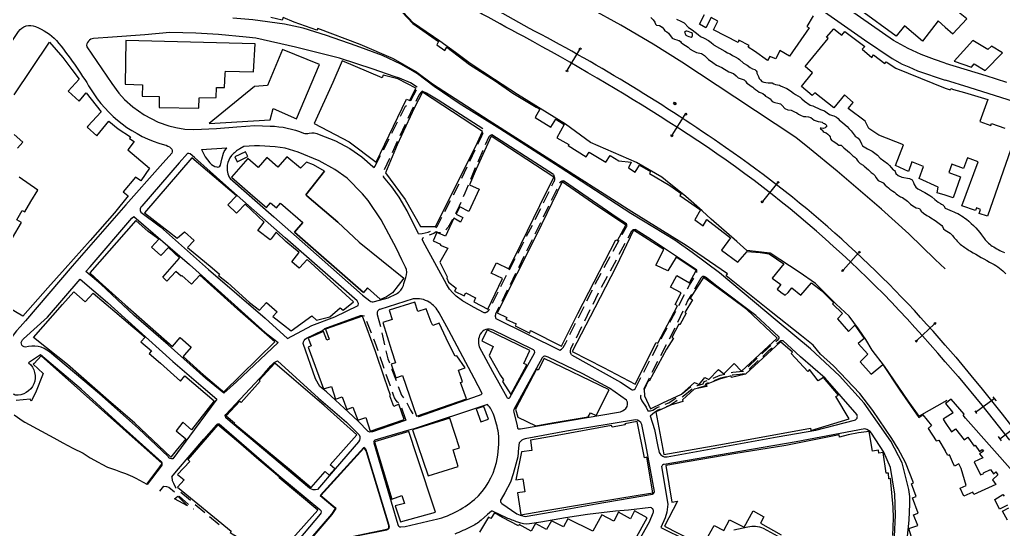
# Model space of a CAD drawing. Header units: metres. Extents: x 320405 to 332543, y 7395686 to 7410003.
# Drawn here: x 320630.5 to 321023.2, y 7409598.9 to 7409802.5 of the extents above; entities that cross this region are included whole.
import ezdxf

# ---------------------------------------------------------------- set-up
doc = ezdxf.new("R2010")
doc.units = ezdxf.units.M
doc.header["$LTSCALE"] = 10
doc.header["$MEASUREMENT"] = 0
doc.linetypes.add('DASHED', pattern=[0.75, 0.5, -0.25])
for name, color, linetype in [('Area Verde e de Lazer', 93, 'Continuous'), ('Armário', 45, 'Continuous'), ('Divisas', 45, 'Continuous'), ('Edificações', 30, 'Continuous'), ('Hidrografia', 140, 'Continuous'), ('Linha Férrea', 20, 'Continuous'), ('Portico', 45, 'Continuous'), ('Pórticos', 45, 'Continuous'), ('Vias Primárias', 230, 'Continuous'), ('Vias Secundárias', 230, 'DASHED')]:
    doc.layers.add(name, color=color, linetype=linetype)

msp = doc.modelspace()

# ---------------------------------------------------------------- linework, layer by layer
at = {"layer": 'Area Verde e de Lazer'}
msp.add_lwpolyline([(320735.46, 7409790.62), (320729.4, 7409776.23), (320724.24, 7409775.78), (320706.21, 7409761.08), (320730.46, 7409762.45), (320731.67, 7409766.99), (320741.07, 7409762.9), (320750.16, 7409784.56)], close=True, dxfattribs=at)
msp.add_lwpolyline([(320742.33, 7409589.93), (320746.06, 7409591.61), (320751.75, 7409593.7), (320765.62, 7409596.61), (320777.1, 7409598.97, 0.464954), (320777.87, 7409600.38), (320768.93, 7409629.83, 0.143083), (320767.92, 7409631.39), (320750.79, 7409612.48), (320756.44, 7409607.63), (320756.65, 7409607.22), (320755.17, 7409604.86)], format="xyb", close=True, dxfattribs=at)
at = {"layer": 'Armário'}
msp.add_lwpolyline([(320891.9, 7409769.63), (320892.63, 7409769.18), (320892.21, 7409768.5), (320891.48, 7409768.95)], close=True, dxfattribs=at)
at = {"layer": 'Divisas'}
for points in [[(321000.69, 7409650.37), (320989.54, 7409644.17), (320985.26, 7409650.27), (320975.82, 7409664.08), (320970.87, 7409670.46), (320968.3, 7409674.81), (320965.38, 7409678.97), (320961.61, 7409684.07), (320956.44, 7409688.87), (320948.16, 7409697.07), (320941.69, 7409701.59), (320930.09, 7409709.25), (320920.79, 7409710.3), (320916.76, 7409713.84), (320906.58, 7409722.79), (320902.93, 7409726.16), (320896.41, 7409731.85), (320888.27, 7409738.41), (320886.85, 7409739.63), (320876.73, 7409745.4), (320858.32, 7409753.42), (320848.38, 7409760.73), (320829.24, 7409772.57), (320820.06, 7409778.62), (320810.39, 7409784.95), (320804.52, 7409789.46), (320798.22, 7409793.96), (320787.74, 7409801.17), (320781.39, 7409807.95)], [(321000, 7409702.92), (320995.96, 7409706.76), (320985.51, 7409717), (320974.56, 7409726.77), (320956.83, 7409741.98), (320945.88, 7409751), (320940.3, 7409755.4), (320916.01, 7409771.53), (320894.79, 7409785.49), (320883.39, 7409792.77), (320870.53, 7409800.29), (320858.42, 7409806.93)]]:
    msp.add_lwpolyline(points, dxfattribs=at)
at = {"layer": 'Edificações'}
for points in [[(321000, 7409799.59), (320997.15, 7409802.03), (320990.92, 7409793.91), (320983.7, 7409800.05), (320980.44, 7409795.99), (320966.17, 7409806.37), (320969.33, 7409812.05), (320966.99, 7409813.23), (320965.45, 7409809.98), (320958.41, 7409813.23), (320966.44, 7409833.17), (320974.97, 7409827.2), (320972.97, 7409821.12), (320981.68, 7409818.04), (320980.77, 7409815.78), (320982.76, 7409814.96), (320981.86, 7409812.87), (320990.2, 7409806.71), (321000, 7409818.12)], [(321000, 7409799.59), (321003.01, 7409796.82), (321008.66, 7409802.84), (321005.34, 7409805.57), (321005.9, 7409806.25), (321002.55, 7409808.74), (321005.5, 7409811.24), (321000, 7409818.12)], [(320780.96, 7409807.86), (320787.49, 7409801.02), (320797.76, 7409793.84), (320797.05, 7409792.49), (320800.28, 7409790.16), (320801.05, 7409791.58), (320810.14, 7409784.66), (320820.28, 7409778.04), (320827.42, 7409773.18), (320836.7, 7409767.55), (320838.2, 7409766.74), (320836.32, 7409763.5), (320842.59, 7409759.64), (320844.57, 7409762.77), (320847.81, 7409760.58), (320844.88, 7409755.36), (320849.8, 7409752.63), (320849.49, 7409752.21), (320856.59, 7409747.72), (320857.84, 7409749.6), (320864.53, 7409745.53), (320866.3, 7409748.25), (320869.75, 7409746.16), (320874.67, 7409745.63), (320873.53, 7409743.33), (320876.24, 7409741.66), (320877.91, 7409744.37), (320882.32, 7409741.85), (320881.9, 7409741.12), (320890.05, 7409736.32), (320894.54, 7409733.08), (320894.02, 7409732.25), (320902.27, 7409726.51), (320899.98, 7409722.52), (320903.43, 7409720.12), (320904.89, 7409722.63), (320914.29, 7409715.42), (320910.75, 7409710.5), (320917.22, 7409705.7), (320920.88, 7409709.87), (320926.1, 7409709.45), (320929.67, 7409708.92), (320935.52, 7409704.95), (320930.92, 7409699.31), (320934.37, 7409696.7), (320932.91, 7409694.83), (320934.37, 7409693.68), (320936.15, 7409692.42), (320937.3, 7409693.57), (320938.76, 7409695.35), (320942.31, 7409692.42), (320946.59, 7409697.33), (320950.68, 7409694.19), (320955.39, 7409689.48), (320954.97, 7409688.95), (320959.04, 7409685.2), (320957.06, 7409683), (320961.34, 7409677.99), (320963.95, 7409680.5), (320967.62, 7409675.16), (320965.22, 7409673.17), (320969.08, 7409668.89), (320966.05, 7409665.87), (320970.44, 7409660.84), (320975.04, 7409664.81), (320981.93, 7409654.47), (320989.47, 7409643.59), (320991.04, 7409644.64), (320994.59, 7409640.36), (320993.13, 7409639.21), (320996.36, 7409634.3), (320997.41, 7409634.59), (321000, 7409630.31)], [(320986.51, 7409595.84), (320985.49, 7409599.29), (320989.01, 7409600.44), (320987.34, 7409604.66), (320989.2, 7409605.43), (320986.89, 7409611.52), (320988.36, 7409612.09), (320986.51, 7409617.14), (320987.28, 7409617.46), (320984.2, 7409625.6), (320981.26, 7409631.11), (320978.7, 7409635.14), (320971.1, 7409646.42), (320965.87, 7409653.2), (320955.39, 7409664.18), (320950.26, 7409668.91), (320947.29, 7409672.5), (320942.67, 7409676.19), (320930.55, 7409685.74), (320912.52, 7409700.2), (320913.03, 7409700.93), (320896.54, 7409712.26), (320874.88, 7409725.77), (320840.75, 7409747.63), (320817.95, 7409762.07), (320795.36, 7409776.82), (320788.56, 7409781.88), (320779.8, 7409786.93), (320766.4, 7409792.59), (320749.48, 7409798.99), (320749.07, 7409798.27), (320740.1, 7409801.57), (320735.75, 7409803.33), (320735.34, 7409802.3), (320730.7, 7409803.33)], [(320947.28, 7409804.12), (320944.75, 7409799.86), (320945.66, 7409799.24), (320937.84, 7409787.98), (320933.99, 7409790.18), (320932.35, 7409786.89), (320930.01, 7409787.85), (320929.05, 7409786.2), (320923.83, 7409789.91), (320921.34, 7409791.55), (320921.75, 7409792.24), (320917.63, 7409794.29), (320917.35, 7409793.47), (320907.47, 7409798.41), (320909.27, 7409801.9), (320906.51, 7409803.36), (320904.45, 7409799.32), (320901.95, 7409800.69), (320903.93, 7409804.65)], [(321000, 7409732.44), (320996.72, 7409733.34), (320997.25, 7409735.67), (320989.6, 7409739.07), (320991.29, 7409743.9), (320986.63, 7409745.68), (320985.35, 7409741.87), (320980.18, 7409744.24), (320983.41, 7409752.46), (320973.48, 7409756.41), (320969.52, 7409759.01), (320968.03, 7409762), (320961.23, 7409767.03), (320963.27, 7409769.48), (320959.73, 7409772.47), (320955.51, 7409767.31), (320948.01, 7409773.29), (320946.92, 7409772.21), (320942.57, 7409775.88), (320947.06, 7409781.32), (320944.07, 7409783.77), (320953.32, 7409794.95), (320952.64, 7409795.49), (320955.49, 7409798.89), (320958.76, 7409796.31), (320959.98, 7409797.8), (320967.87, 7409791.82), (320966.78, 7409790.73), (320970.73, 7409787.47), (320971.41, 7409788.42), (320975.9, 7409785.02), (320976.44, 7409785.7), (320980.25, 7409783.12), (321000, 7409775.21)], [(320628.32, 7409772.45), (320642.43, 7409793.56), (320647.74, 7409787.47), (320651.33, 7409782.64), (320654.23, 7409778.73), (320649.85, 7409773.96), (320654.27, 7409769.9), (320657.02, 7409773.35), (320663.01, 7409765.73), (320657.72, 7409759.92), (320657.45, 7409759.62), (320661.29, 7409756.13), (320666.14, 7409761.98), (320669.88, 7409758.88), (320674.7, 7409755.67), (320674.31, 7409755.08), (320676.15, 7409753.85), (320673.67, 7409750.55), (320682.33, 7409743.18), (320678.91, 7409738.15), (320676.8, 7409739.58), (320671.82, 7409733.77), (320673.76, 7409732.11), (320668.33, 7409725.36), (320658.68, 7409714.31), (320648.71, 7409703.12), (320641.79, 7409695.35), (320631.77, 7409684.11), (320611.74, 7409695.78)], [(321000, 7409775.21), (321002, 7409774.48), (321002.18, 7409774.99), (321003.32, 7409774.62), (321007.72, 7409773.46), (321017.03, 7409770.64), (321013.79, 7409761.89), (321018.16, 7409760.27), (321018.48, 7409761.09), (321023.78, 7409759.17)], [(320629.61, 7409751.23), (320631.72, 7409753.57), (320628.31, 7409756.65)], [(321026.16, 7409750.76), (321016.82, 7409723.99), (321013.55, 7409725.13), (321014.11, 7409726.73), (321012.44, 7409727.31), (321012.09, 7409726.31), (321006.62, 7409728.21), (321013.13, 7409745.76), (321008.85, 7409747.35), (321007.26, 7409743.06), (321002.62, 7409744.78), (321001.4, 7409741.5), (321006.12, 7409739.74), (321003.19, 7409731.4), (321000, 7409732.44)], [(320752.24, 7409741.94), (320747.8, 7409744.51), (320744.94, 7409745.66), (320742.57, 7409743.16), (320737.19, 7409747.73), (320733.61, 7409743.61), (320729.17, 7409747.47), (320725.73, 7409743.52), (320721.64, 7409747.07), (320715.1, 7409739.55), (320723.56, 7409732.19), (320729.02, 7409727.44), (320729.02, 7409727.44), (320730.68, 7409729.35), (320733.04, 7409727.29), (320734.67, 7409729.18), (320743.55, 7409721.46)], [(320627.61, 7409715.39), (320631.21, 7409721.49), (320629.31, 7409722.61), (320631.5, 7409726.32), (320632.52, 7409725.72), (320635.01, 7409729.93), (320637.79, 7409734.44), (320630.28, 7409739.54)], [(320765.98, 7409713.61), (320783.84, 7409699.19), (320779.39, 7409693.4), (320776.95, 7409691.75), (320774.6, 7409690.73), (320774.4, 7409690.91), (320769.31, 7409695.34), (320767.78, 7409693.57)], [(320628.29, 7409644.65), (320631.88, 7409642.15), (320632.49, 7409641.72), (320644.1, 7409635.41), (320647.73, 7409633.44), (320651.76, 7409631.38), (320655.79, 7409629.32), (320657.44, 7409628.31), (320658.66, 7409627.54), (320661.84, 7409625.7), (320663.24, 7409624.93), (320665.5, 7409623.7), (320667.13, 7409623.25), (320668.72, 7409622.63), (320670.76, 7409621.93), (320672.8, 7409621.23), (320675.51, 7409619.97), (320676.83, 7409619.35), (320681.2, 7409617.02), (320681.2, 7409617.02), (320686.46, 7409623.92), (320687.39, 7409625.25), (320639.02, 7409668.19), (320636.29, 7409665.12), (320635.91, 7409664.86), (320639.86, 7409661.1), (320636.79, 7409653.38), (320635.08, 7409650.06), (320634.64, 7409650.96), (320629.04, 7409650.39)], [(321028.06, 7409620.75), (321008.14, 7409643.35), (321007.14, 7409644.57), (321007.52, 7409644.87), (321002.32, 7409650.9), (321000.14, 7409649.18), (321002.96, 7409645.73), (321003.24, 7409645.39), (321000, 7409643.41)], [(321000, 7409643.41), (320999.15, 7409642.87), (321000, 7409641.61)], [(321000, 7409641.61), (321002.54, 7409637.85), (321004.16, 7409639.05), (321007.55, 7409634.65), (321008.98, 7409635.75), (321009.3, 7409635.34), (321011.53, 7409632.2), (321012.02, 7409632.54), (321013.74, 7409630.06), (321014.79, 7409630.79), (321015.22, 7409630.17), (321013.72, 7409629.12), (321014.96, 7409627.52), (321011.6, 7409625.86), (321014.02, 7409620.64), (321015.42, 7409621.28), (321015.3, 7409621.54), (321018.05, 7409622.81), (321019.22, 7409621.11), (321020.17, 7409621.83), (321021.07, 7409620.63), (321018.86, 7409618.74), (321020.27, 7409616.86), (321011.44, 7409612.78), (321011, 7409613.73), (321007.48, 7409612.11), (321006.01, 7409615.3), (321008.43, 7409616.41), (321006.39, 7409623.18), (321005.5, 7409625.05), (321003.73, 7409624.2), (321002.89, 7409625.94), (321001.77, 7409628.66), (321001.05, 7409628.36), (321000, 7409630.31)], [(320979.04, 7409596.42), (320979.32, 7409603.4), (320979.28, 7409607.76), (320978.2, 7409619.18), (320977.54, 7409619.12), (320977.35, 7409621.38), (320976.39, 7409621.38), (320975.27, 7409629.65), (320973.46, 7409629.32), (320973.31, 7409630.54), (320970.96, 7409630.19), (320969.7, 7409638.06), (320965.32, 7409637.5), (320961.3, 7409636.63), (320957.78, 7409635.77), (320957.69, 7409636.63), (320936.4, 7409632.45), (320915.55, 7409629.03), (320888.45, 7409624.46), (320890.92, 7409609.81), (320893.11, 7409610.19), (320887.96, 7409600.14), (320898.56, 7409594.67)], [(321024.89, 7409608.51), (321021.71, 7409606.94), (321019.76, 7409610.89), (321023, 7409612.8), (321023.48, 7409612.16)], [(320867.25, 7409578.68), (320881.06, 7409603.5), (320876, 7409606.32), (320874.39, 7409603.09), (320869.61, 7409605.74), (320867.71, 7409602.23), (320862.88, 7409604.71), (320859.29, 7409598.15), (320849.28, 7409603.09), (320847.56, 7409599.93), (320842.84, 7409602.35), (320840.86, 7409598.78), (320836.43, 7409601.2), (320834.76, 7409598.21), (320829.93, 7409600.85), (320829.58, 7409600.28), (320823.19, 7409603.67), (320820.02, 7409605.46), (320818.58, 7409603.27), (320817.72, 7409603.79), (320814.03, 7409597.8)], [(320905.31, 7409596.15), (320907.71, 7409600.49), (320911.56, 7409598.38), (320913.88, 7409602.73), (320919.73, 7409599.71), (320923.28, 7409606.26), (320927.56, 7409603.94), (320926.23, 7409601.33), (320934.53, 7409596.75)], [(321024.88, 7409602.57), (321022.82, 7409606.19), (321025.41, 7409607.47)]]:
    msp.add_lwpolyline(points, dxfattribs=at)
for points in [[(320679.36, 7409772), (320686.23, 7409771.87), (320686.17, 7409767.45), (320702.02, 7409767.14), (320702.15, 7409771.32), (320708.9, 7409771.38), (320709.09, 7409775.43), (320712.23, 7409775.44), (320712.59, 7409780.84), (320712.66, 7409782), (320723.84, 7409781.7), (320724.46, 7409792.89), (320672.88, 7409794.23), (320672.67, 7409776.73), (320679.55, 7409776.44)], [(321011.08, 7409794.2), (321003.58, 7409785.96), (321010.54, 7409783.5), (321011.57, 7409784.91), (321015.95, 7409782.25), (321022.85, 7409789.29), (321018.42, 7409791.89), (321017.08, 7409790.56)], [(320748.08, 7409760.98), (320761.98, 7409753.75), (320772.8, 7409745.55), (320784.86, 7409770.74), (320786.25, 7409770.17), (320788.64, 7409775.21), (320781.5, 7409778.92), (320775.66, 7409780.38), (320775.23, 7409779.28), (320759.22, 7409786.04), (320755.56, 7409777.4)], [(320790.55, 7409719.91), (320796.52, 7409719.85), (320803.37, 7409733.61), (320813.21, 7409753.41), (320815.27, 7409757.82), (320791.38, 7409773.56), (320788.1, 7409767.38), (320781.26, 7409752.57), (320776.57, 7409741.32), (320784.34, 7409730.73)], [(320798.35, 7409712.4), (320801.39, 7409711.2), (320798.17, 7409705.6), (320801.21, 7409699.79), (320801.02, 7409699.24), (320801.67, 7409697.68), (320804.7, 7409695.29), (320804.15, 7409694.09), (320807.92, 7409692.25), (320808.57, 7409693.45), (320812.52, 7409691.33), (320811.78, 7409689.86), (320817.39, 7409686.83), (320823.29, 7409699.07), (320818.78, 7409701.28), (320820.9, 7409705.32), (320825.77, 7409703.02), (320830.65, 7409712.96), (320838.2, 7409728.24), (320843.81, 7409739.56), (320818.7, 7409755.93), (320812.8, 7409742.78), (320810.04, 7409736.51), (320813.9, 7409734.86), (320809.85, 7409725.85), (320806.27, 7409727.69), (320804.79, 7409724.83), (320807.37, 7409723.54), (320806.54, 7409721.61), (320803.78, 7409723.17), (320800.47, 7409716.09), (320796.97, 7409717.47), (320795.59, 7409714.16), (320798.54, 7409712.87)], [(320696.25, 7409717.8), (320700.12, 7409714.34), (320697.53, 7409711.44), (320707.31, 7409703.32), (320710.29, 7409700.84), (320709.89, 7409700.36), (320713.55, 7409697.33), (320722.26, 7409689.52), (320726.29, 7409686.53), (320729.1, 7409689.59), (320733.23, 7409685.79), (320731.52, 7409683.93), (320735.83, 7409680.58), (320738.92, 7409678.18), (320747.16, 7409684.27), (320749.01, 7409682.48), (320754.33, 7409683.82), (320758.47, 7409687.45), (320759.58, 7409686.48), (320763.75, 7409689.83), (320745.25, 7409706.72), (320742.22, 7409703.39), (320742.04, 7409703.2), (320739.21, 7409705.79), (320741.96, 7409709.35), (320742.06, 7409709.47), (320736.78, 7409713.96), (320733.1, 7409717.37), (320732.87, 7409717.58), (320730.85, 7409714.99), (320730.48, 7409714.52), (320725.58, 7409718.36), (320728.15, 7409721.66), (320720.58, 7409728.87), (320717.46, 7409725.59), (320717.11, 7409725.23), (320713.64, 7409728.53), (320717.06, 7409732.12), (320699.24, 7409747.36), (320680.37, 7409725.31), (320690.28, 7409717.66), (320693.35, 7409715.28)], [(320720.64, 7409749.77), (320716.38, 7409747.68), (320717.33, 7409745.73), (320721.55, 7409747.8)], [(320744.74, 7409732.6), (320752.24, 7409741.94)], [(320821.18, 7409685.42), (320824.96, 7409683.6), (320824.58, 7409682.85), (320828.74, 7409680.96), (320828.28, 7409680.2), (320834.11, 7409677.33), (320834.41, 7409678.31), (320846.81, 7409672.04), (320853.32, 7409685.12), (320868.53, 7409714.55), (320869.21, 7409714.25), (320872.54, 7409720.46), (320859.16, 7409729.38), (320847.12, 7409737.79), (320836.85, 7409716.54)], [(320745.2, 7409732.13), (320744.7, 7409732.56), (320744.74, 7409732.6)], [(320757.5, 7409721.62), (320745.2, 7409732.13)], [(320702.44, 7409700.45), (320699.07, 7409696.79), (320695.29, 7409700.27), (320695.01, 7409700.07), (320692.81, 7409701.86), (320689.27, 7409698.11), (320687.7, 7409699.59), (320694.18, 7409707.17), (320694.36, 7409707.41), (320689.89, 7409711.57), (320686.96, 7409708.43), (320686.79, 7409708.25), (320683.1, 7409711.69), (320686, 7409714.8), (320681.83, 7409717.95), (320676.85, 7409722.34), (320658.52, 7409701.34), (320662.28, 7409697.94), (320672.6, 7409688.6), (320691.51, 7409671.98), (320694.61, 7409675.51), (320699.01, 7409671.64), (320696.3, 7409668.56), (320695.77, 7409667.92), (320703.92, 7409660.61), (320710.76, 7409654.75), (320712.02, 7409653.79), (320732.35, 7409673.82), (320717.44, 7409686.86), (320706.62, 7409696.59), (320702.44, 7409700.45), (320702.44, 7409700.45)], [(320743.55, 7409721.46), (320740.18, 7409717.59)], [(320765.98, 7409713.61), (320757.5, 7409721.62)], [(320740.18, 7409717.59), (320767.78, 7409693.57)], [(320851.04, 7409670.02), (320863.62, 7409663.54), (320876.24, 7409656.84), (320884.58, 7409673.51), (320885.32, 7409673.22), (320893.07, 7409688.26), (320892.25, 7409688.7), (320894.62, 7409693.44), (320890.27, 7409695.65), (320892.85, 7409700.3), (320897.94, 7409697.42), (320900.52, 7409702.29), (320892.63, 7409707.68), (320889.24, 7409702.22), (320884.52, 7409704.51), (320887.69, 7409710.7), (320875.61, 7409718.46), (320868.66, 7409703.96), (320860.12, 7409687.36)], [(320880.01, 7409652.18), (320882.3, 7409647.05), (320887.23, 7409649.41), (320894.65, 7409652.92), (320899.93, 7409657.51), (320901.75, 7409656.77), (320904.04, 7409659.6), (320905.62, 7409658.81), (320909.52, 7409662.76), (320911.56, 7409660.98), (320915.78, 7409665.2), (320918.69, 7409662.1), (320932.88, 7409675.32), (320920.76, 7409686.67), (320915.03, 7409691.05), (320903.49, 7409699.55), (320901.28, 7409696.03), (320898.17, 7409691.26), (320899.07, 7409690.57), (320896.03, 7409685.59), (320896.58, 7409685.31), (320894.02, 7409680.55), (320893.61, 7409680.83), (320890.91, 7409675.57), (320891.54, 7409675.22), (320888.77, 7409670.88), (320881.8, 7409658.1), (320881.42, 7409658.27), (320879.85, 7409654.84)], [(320690.8, 7409627.74), (320676.51, 7409641.32), (320665.99, 7409650.41), (320649.62, 7409664.77), (320645.7, 7409667.88), (320636.03, 7409675.56), (320647.64, 7409688.73), (320652.09, 7409693.76), (320656.62, 7409689.75), (320659.77, 7409693.31), (320668.5, 7409685.91), (320675.66, 7409679.84), (320680.54, 7409675.7), (320678.92, 7409673.8), (320683.08, 7409670.27), (320682.14, 7409669.16), (320686.7, 7409665.29), (320694.72, 7409658.06), (320696.47, 7409660.23), (320708.14, 7409650.26), (320699.09, 7409638.67), (320695.61, 7409641.75), (320693.02, 7409638.29), (320696.89, 7409635.09), (320693.56, 7409631.07)], [(320788.86, 7409644.18), (320808.9, 7409651.1), (320806.42, 7409657.57), (320807.3, 7409657.83), (320805.71, 7409662.53), (320808.3, 7409663.44), (320805.08, 7409668.27), (320804.42, 7409668.1), (320801.69, 7409673.22), (320797.97, 7409681.34), (320795.47, 7409680.28), (320794.74, 7409681.73), (320792.8, 7409687.06), (320789.47, 7409686), (320788.24, 7409689.62), (320777.96, 7409686.51), (320779.23, 7409682.73), (320775.51, 7409681.57), (320778.9, 7409670.39), (320780.57, 7409665.49), (320778.79, 7409664.83), (320780.68, 7409659.44), (320783.27, 7409660.33)], [(320767.42, 7409684.09), (320752.62, 7409678.91), (320754.04, 7409674.83), (320753.12, 7409674.5), (320751.79, 7409677.91), (320745.7, 7409675.33), (320746.87, 7409672.16), (320745.7, 7409671.66), (320751.79, 7409655.06), (320755.04, 7409655.97), (320756.54, 7409650.97), (320759.21, 7409651.81), (320761.13, 7409646.79), (320763.55, 7409647.7), (320765.47, 7409642.53), (320768.72, 7409643.54), (320770.48, 7409638.11), (320783.99, 7409642.79), (320781.91, 7409648.87), (320779.83, 7409648.04), (320778.32, 7409652.3), (320778.57, 7409652.38), (320776.16, 7409659.3), (320772.57, 7409669.98)], [(320814.97, 7409674.17), (320819.54, 7409671.89), (320817.95, 7409668.41), (320822.41, 7409660.38), (320823.61, 7409658.69), (320823.21, 7409658), (320826.58, 7409652.84), (320832.94, 7409664.58), (320831.76, 7409665.2), (320834.19, 7409670.3), (320817.08, 7409678.64)], [(320884.48, 7409645.85), (320887.64, 7409628.8), (320909.63, 7409632.63), (320932.38, 7409636.84), (320946.19, 7409639.37), (320946.4, 7409638.42), (320961.62, 7409643.05), (320956.27, 7409651.96), (320957.33, 7409652.49), (320951.44, 7409659.56), (320949.32, 7409658.3), (320945.87, 7409662.74), (320945.14, 7409661.94), (320938.44, 7409669.11), (320939.04, 7409669.64), (320934.2, 7409673.81), (320920.23, 7409660.96), (320914.74, 7409659.62), (320914.6, 7409660.29), (320909.82, 7409658.89), (320904.57, 7409656.77), (320904.77, 7409655.97), (320899.79, 7409654.91), (320895.07, 7409650.58), (320895.27, 7409649.92), (320890.28, 7409648.46), (320886.55, 7409646.79)], [(320712.99, 7409644.23), (320716.31, 7409641.48), (320716.07, 7409641.23), (320738.26, 7409623.01), (320746.93, 7409615.63), (320752.44, 7409621.96), (320754.06, 7409620.5), (320756.25, 7409623.09), (320754.46, 7409624.63), (320765.07, 7409636.7), (320752.03, 7409648.36), (320739.96, 7409658.82), (320732.34, 7409665.27), (320726.14, 7409658.47), (320726.54, 7409658.15), (320718.98, 7409649.53), (320718.33, 7409650.1)], [(320839.95, 7409667.15), (320837.55, 7409662.53), (320836.87, 7409662.84), (320828.49, 7409646.94), (320829.41, 7409643.66), (320836.5, 7409640.27), (320843.03, 7409641.44), (320857.52, 7409643.85), (320858.33, 7409645.51), (320860.61, 7409644.41), (320865.78, 7409654.58)], [(320812.79, 7409646.99), (320814.64, 7409641.84), (320817.6, 7409642.88), (320815.76, 7409647.93)], [(320727.58, 7409588.81), (320731.3, 7409592.85), (320734.03, 7409590.33), (320739.36, 7409595.26), (320749.47, 7409606.52), (320734.03, 7409619.49), (320734.25, 7409619.72), (320726.01, 7409626.65), (320717.89, 7409633.7), (320709.66, 7409640.61), (320697.57, 7409626.76), (320698.43, 7409625.97), (320693.5, 7409620.81), (320696.16, 7409618.62), (320693.5, 7409615.73), (320714.96, 7409598.18), (320714.56, 7409597.6), (320715.27, 7409597.11), (320716.96, 7409596.19), (320717.67, 7409595.73), (320718.12, 7409595.5), (320723.1, 7409592.06)], [(320787.34, 7409638.61), (320793.52, 7409620.24), (320805.55, 7409624.02), (320803.58, 7409630.62), (320806.07, 7409631.5), (320802.21, 7409643.35)], [(320828.56, 7409618.63), (320831.42, 7409619.05), (320832.22, 7409613.88), (320829.29, 7409613.51), (320830.57, 7409604.73), (320838.92, 7409606.2), (320858.79, 7409609.55), (320877.38, 7409612.6), (320883.3, 7409613.45), (320880.87, 7409627.71), (320879.95, 7409627.53), (320876.96, 7409641.97), (320872.09, 7409641.12), (320872.21, 7409640.63), (320866.97, 7409639.66), (320866.78, 7409640.39), (320845.09, 7409636.43), (320834.42, 7409634.54), (320834.96, 7409630.46), (320830.82, 7409629.85)], [(320772.21, 7409633.87), (320779.04, 7409610.91), (320783.05, 7409612.36), (320784.08, 7409609.29), (320780.41, 7409608.26), (320782.54, 7409601.95), (320796.51, 7409605.75), (320789.08, 7409628.3), (320785.91, 7409638.06)], [(320692.32, 7409611.1), (320693.58, 7409612.12), (320697.54, 7409608.33)]]:
    msp.add_lwpolyline(points, close=True, dxfattribs=at)
at = {"layer": 'Hidrografia'}
for points in [[(320882.53, 7409803.41), (320883.41, 7409802.45), (320884.03, 7409801.56), (320884.38, 7409800.77), (320884.73, 7409800.33), (320885.88, 7409800.24), (320886.94, 7409799.54), (320887.64, 7409798.74), (320888.08, 7409798.13), (320888.88, 7409797.69), (320889.58, 7409797.16), (320890.99, 7409795.13), (320891.87, 7409794.69), (320892.84, 7409794.43), (320893.46, 7409794.25), (320893.81, 7409794.16), (320894.25, 7409793.81), (320894.61, 7409793.46), (320895.31, 7409792.93), (320897.44, 7409791.59), (320898.15, 7409790.8), (320899.38, 7409790.09), (320900.7, 7409789.39), (320902.64, 7409788.95), (320903.88, 7409788.15), (320905.55, 7409786.57), (320907.23, 7409785.42), (320908.64, 7409784.37), (320910.84, 7409783.4), (320913.66, 7409781.63), (320915.52, 7409781.02), (320916.58, 7409780.13), (320917.29, 7409779.33), (320918.17, 7409778.98), (320918.96, 7409778.8), (320919.67, 7409778.45), (320920.2, 7409778.01), (320920.82, 7409777.13), (320921.43, 7409776.78), (320922.49, 7409775.99), (320923.2, 7409775.54), (320923.64, 7409775.1), (320924.25, 7409774.58), (320925.05, 7409774.05), (320925.75, 7409773.52), (320926.46, 7409773.34), (320927.25, 7409772.99), (320927.96, 7409772.37), (320928.22, 7409772.02), (320929.38, 7409771.48), (320930.08, 7409770.86), (320930.88, 7409769.89), (320932.02, 7409769.45), (320933.17, 7409769.19), (320934.23, 7409768.84), (320934.84, 7409768.22), (320935.99, 7409766.99), (320937.14, 7409766.46), (320938.55, 7409766.37), (320939.78, 7409765.66), (320940.75, 7409765.31), (320941.37, 7409764.78), (320942.16, 7409764.34), (320943.48, 7409763.81), (320944.37, 7409763.9), (320945.42, 7409763.73), (320946.39, 7409763.46), (320947.73, 7409762.39), (320949.23, 7409761.86), (320950.2, 7409761.77), (320950.91, 7409761.6), (320951.26, 7409761.24), (320951.79, 7409760.98), (320952.23, 7409760.72), (320952.49, 7409760.45), (320952.67, 7409760.19), (320952.58, 7409759.75), (320952.23, 7409759.48), (320952.05, 7409759.31), (320951.43, 7409759.04), (320950.46, 7409759.13), (320950.11, 7409759.13), (320950.2, 7409758.87), (320950.64, 7409758.6), (320950.91, 7409758.34), (320951.26, 7409757.9), (320951.7, 7409757.54), (320952.49, 7409757.37), (320953.11, 7409756.84), (320953.64, 7409756.31), (320954.08, 7409755.69), (320954.26, 7409754.9), (320954.78, 7409754.28), (320955.23, 7409753.93), (320956.28, 7409753.31), (320957.52, 7409752.43), (320958.49, 7409752.34), (320958.75, 7409752.08), (320958.93, 7409751.9), (320959.46, 7409751.38), (320960.97, 7409750.12), (320961.85, 7409749.42), (320962.47, 7409748.8), (320963.09, 7409748.1), (320963.88, 7409747.66), (320964.5, 7409747.04), (320964.85, 7409746.42), (320965.29, 7409745.89), (320966, 7409745.1), (320967.23, 7409744.4), (320967.67, 7409744.04), (320969.35, 7409742.55), (320970.49, 7409741.49), (320971.29, 7409740.87), (320972.08, 7409740.17), (320972.34, 7409739.46), (320973.23, 7409738.23), (320974.72, 7409737.61), (320975.25, 7409737.35), (320976.06, 7409736.36), (320977.38, 7409735.3), (320977.91, 7409734.86), (320979.15, 7409734.07), (320979.76, 7409733.63), (320980.47, 7409733.01), (320981, 7409732.48), (320982.14, 7409731.78), (320982.94, 7409731.42), (320984.97, 7409730.01), (320986.2, 7409728.87), (320986.73, 7409728.43), (320987.7, 7409727.72), (320988.4, 7409727.37), (320989.2, 7409727.19), (320989.73, 7409727.02), (320989.99, 7409726.58), (320990.43, 7409726.05), (320991.31, 7409725.17), (320992.64, 7409724.29), (320993.78, 7409723.76), (320994.31, 7409723.4), (320995.99, 7409722.26), (320998.63, 7409720.23), (320998.9, 7409719.88), (320999.34, 7409718.91), (321000, 7409718.38)], [(320892.75, 7409802.79), (320894.47, 7409801.97), (320895.74, 7409801.25), (320897.55, 7409799.44), (320898.91, 7409798.44), (320901.36, 7409796.54), (320902.26, 7409795.81), (320903.8, 7409795.09), (320905.43, 7409794.18), (320906.52, 7409793.37), (320907.52, 7409792.55), (320907.79, 7409792.37), (320911.97, 7409789.9), (320913.06, 7409789.27), (320914.15, 7409788.82), (320915.05, 7409788.18), (320916.14, 7409787.64), (320917.32, 7409787.01), (320917.86, 7409786.64), (320919.49, 7409785.2), (320920.94, 7409784.29), (320922.12, 7409783.47), (320923.12, 7409782.84), (320924.02, 7409782.57), (320924.48, 7409782.03), (320924.75, 7409781.66), (320924.84, 7409781.12), (320925.47, 7409779.85), (320925.74, 7409779.04), (320926.2, 7409778.49), (320926.83, 7409777.86), (320927.65, 7409777.59), (320928.37, 7409777.41), (320929.28, 7409777.32), (320930.27, 7409777.32), (320930.91, 7409777.23), (320931.63, 7409776.95), (320932.27, 7409776.68), (320933.81, 7409776.41), (320934.26, 7409776.14), (320936.72, 7409775.03), (320938.26, 7409774.04), (320939.44, 7409773.22), (320940.26, 7409772.59), (320942.07, 7409771.59), (320942.7, 7409770.96), (320943.79, 7409769.96), (320946.06, 7409768.42), (320947.14, 7409768.06), (320950.22, 7409766.7), (320951.76, 7409766.16), (320952.85, 7409765.34), (320953.85, 7409764.62), (320954.94, 7409764.25), (320955.57, 7409764.16), (320956.57, 7409763.53), (320957.2, 7409762.99), (320957.65, 7409762.53), (320959.12, 7409761.34), (320960.85, 7409759.89), (320961.57, 7409759.08), (320962.39, 7409758.17), (320963.29, 7409757.08), (320964.11, 7409756), (320965.2, 7409755.18), (320966.01, 7409754.09), (320966.55, 7409752.92), (320967.01, 7409752.1), (320969, 7409750.93), (320970.82, 7409749.93), (320972.9, 7409748.39), (320974.08, 7409747.13), (320976.9, 7409745.03), (320977.8, 7409744.3), (320978.44, 7409743.49), (320979.16, 7409742.58), (320979.71, 7409742.22), (320979.98, 7409741.86), (320980.34, 7409741.04), (320981.16, 7409740.32), (320982.7, 7409739.59), (320985.69, 7409739.05), (320986.77, 7409738.51), (320987.32, 7409737.42), (320987.59, 7409736.61), (320988.22, 7409735.61), (320989.13, 7409734.97), (320991.86, 7409733.51), (320993.85, 7409732.33), (320994.67, 7409731.79), (320995.85, 7409730.7), (320997.24, 7409729.59), (320998.09, 7409729.07), (320998.49, 7409728.85), (320998.77, 7409728.73), (320999.05, 7409728.51), (320999.39, 7409728.11), (321000, 7409727.27)]]:
    msp.add_lwpolyline(points, dxfattribs=at)
msp.add_lwpolyline([(320895.88, 7409797.58), (320896.22, 7409797.05), (320896.3, 7409796.63), (320896.45, 7409796.29), (320896.98, 7409796.03), (320897.66, 7409795.8), (320898.56, 7409795.58), (320898.94, 7409795.8), (320899.09, 7409796.26), (320899.17, 7409796.75), (320899.05, 7409797.05), (320898.75, 7409797.31), (320898.03, 7409797.58), (320897.39, 7409797.84), (320896.83, 7409797.88), (320896.49, 7409797.88), (320896.22, 7409797.73), (320896.04, 7409797.69)], close=True, dxfattribs=at)
for points in [[(321000, 7409727.27), (321002.72, 7409726.03, -0.080998), (321008.53, 7409722.77, -0.074651), (321015.27, 7409715.51, 0.099962), (321018.78, 7409712.08, 0.041396), (321023.63, 7409709.49, -0.188657)], [(321000, 7409718.38), (321001.91, 7409717.17, -0.098608), (321003.22, 7409715.9, 0.078163), (321006.48, 7409712.49, 0.027241), (321010.03, 7409710.07, 0.014315), (321018.78, 7409705.11, -0.083388), (321024.2, 7409700.97, -0.166897)]]:
    msp.add_lwpolyline(points, format="xyb", dxfattribs=at)
at = {"layer": 'Linha Férrea', "flags": 128}
for points in [[(321000, 7409665.79, 0.078197), (320889.69, 7409761.64, 0.016428), (320831.73, 7409795.8, -0.029281), (320758.16, 7409840.19, -0.075107), (320633.21, 7409959.15, -0.026282), (320603.28, 7410000, -0.026282)], [(321000, 7409672.46, 0.064653), (320912.3, 7409751.47, 0.030753), (320836.25, 7409797.86, -0.016147), (320768.63, 7409837.8, -0.096819), (320608.25, 7410000, -0.096819)]]:
    msp.add_lwpolyline(points, format="xyb", dxfattribs=at)
for points in [[(321000, 7409672.44), (321004.28, 7409667.63), (321010.19, 7409660.34), (321014.81, 7409654.91), (321022.78, 7409644.86), (321029.61, 7409636)], [(321000, 7409665.83), (321005.11, 7409659.97), (321014.58, 7409648.5), (321025.62, 7409634.54)]]:
    msp.add_lwpolyline(points, dxfattribs=at)
at = {"layer": 'Portico'}
for points in [[(321012.11, 7409645.71), (321019.59, 7409651.16)], [(321019.03, 7409651.91), (321019.59, 7409651.16), (321020.31, 7409650.18)], [(321011.79, 7409646.24), (321012.43, 7409645.19)], [(321021.78, 7409635.13), (321029.05, 7409640.55)], [(321021.19, 7409636.04), (321022.37, 7409634.23)]]:
    msp.add_lwpolyline(points, dxfattribs=at)
at = {"layer": 'Pórticos'}
for points in [[(320849.11, 7409782.25), (320854.15, 7409790.64)], [(320891.02, 7409756.34), (320896.22, 7409764.6)], [(320927.14, 7409729.91), (320933.15, 7409737.32)], [(320959.24, 7409702.45), (320965.52, 7409709.46)], [(320988.67, 7409674.29), (320995.72, 7409681.01)]]:
    msp.add_lwpolyline(points, dxfattribs=at)
for points in [[(320854.08, 7409791.21), (320854.61, 7409790.99), (320854.42, 7409790.53), (320853.89, 7409790.76)], [(320848.85, 7409782.37), (320849.38, 7409782.14), (320849.19, 7409781.68), (320848.65, 7409781.91)], [(320896.44, 7409765.13), (320896.79, 7409764.67), (320896.4, 7409764.37), (320896.04, 7409764.82)], [(320890.77, 7409756.49), (320891.26, 7409756.19), (320891, 7409755.76), (320890.51, 7409756.07)], [(320933.31, 7409737.93), (320933.67, 7409737.47), (320933.27, 7409737.17), (320932.92, 7409737.62)], [(320926.96, 7409730.14), (320927.32, 7409729.68), (320926.92, 7409729.38), (320926.57, 7409729.84)], [(320965.74, 7409709.99), (320966.09, 7409709.54), (320965.7, 7409709.23), (320965.35, 7409709.69)], [(320959.07, 7409702.68), (320959.42, 7409702.22), (320959.02, 7409701.92), (320958.67, 7409702.37)], [(320995.94, 7409681.54), (320996.3, 7409681.08), (320995.9, 7409680.78), (320995.55, 7409681.24)], [(320988.49, 7409674.51), (320988.84, 7409674.06), (320988.45, 7409673.75), (320988.09, 7409674.21)]]:
    msp.add_lwpolyline(points, close=True, dxfattribs=at)
at = {"layer": 'Vias Primárias'}
for points in [[(320950.54, 7409806.65), (320967.75, 7409794.5), (320978.85, 7409787.06), (320982.83, 7409784.8), (320985.52, 7409783.62), (320988.96, 7409782.12), (321000, 7409778.35)], [(321000, 7409785.21), (320995.66, 7409786.65), (320990.46, 7409788.59), (320985.15, 7409790.98), (320979.3, 7409794.22), (320961.85, 7409806.47)], [(320984.23, 7409589.65), (320985.66, 7409602.56), (320985.9, 7409609.12), (320985.9, 7409612.01), (320985.42, 7409614.87), (320982.8, 7409625.49), (320978.25, 7409634.11), (320967.63, 7409649.27), (320957.82, 7409660.28), (320946.24, 7409671.02), (320932.85, 7409682.03), (320909.9, 7409701.38), (320899.01, 7409709.53), (320892.08, 7409714.42), (320874.53, 7409725.05), (320846.32, 7409743.46), (320822.18, 7409758.87), (320805.94, 7409769.05), (320795.91, 7409775.81), (320789.29, 7409780.85), (320786.65, 7409782.54), (320782.68, 7409784.7), (320775.35, 7409788.18), (320764.86, 7409792.04), (320752.95, 7409796.26), (320743.69, 7409799.14), (320736.23, 7409800.71), (320723.58, 7409802.52), (320715.65, 7409803.12)], [(321000, 7409778.52), (321009.43, 7409775.53), (321030.01, 7409769)], [(320815.35, 7409758.87), (320797.56, 7409770.33), (320792.85, 7409773.14), (320791.24, 7409773.94)], [(320843.64, 7409740.65), (320818.96, 7409756.55)], [(320703.07, 7409750.61), (320713.21, 7409751.37)], [(320789.66, 7409716.97), (320785.14, 7409726.09), (320782.03, 7409731.63), (320779.05, 7409735.68), (320775.73, 7409739.69)], [(320872.77, 7409720.95), (320869.06, 7409723.35), (320847.56, 7409738.08)], [(320656.88, 7409701.98), (320658.63, 7409703.78), (320675.29, 7409723.16), (320676.06, 7409723.92), (320698.23, 7409704.68), (320714.97, 7409689.83), (320728.53, 7409677.53), (320733.63, 7409673.6), (320717.09, 7409657.78), (320712.05, 7409653.28), (320704.83, 7409659.19), (320689.71, 7409672.62), (320676.11, 7409684.51), (320662.96, 7409696.9), (320656.88, 7409701.98)], [(320900.72, 7409702.64), (320882.71, 7409714.51), (320876.17, 7409718.75)], [(320815.89, 7409685.43), (320811.67, 7409687.7), (320807.23, 7409690.26), (320804.8, 7409692.01), (320803.46, 7409693.35), (320802.11, 7409694.83), (320800.9, 7409696.85), (320792.41, 7409712.47), (320791.18, 7409714.64)], [(320820.6, 7409683.13), (320846.17, 7409670.55)], [(320878.3, 7409651.43), (320878.84, 7409650.29), (320880.6, 7409647.66), (320881.3, 7409646.2)], [(320686.48, 7409614.21), (320688.1, 7409616.19)]]:
    msp.add_lwpolyline(points, dxfattribs=at)
for points in [[(320571.07, 7409689.24), (320580.85, 7409716.86), (320587.72, 7409731.27), (320594.25, 7409743.15), (320609.49, 7409767.1), (320624.83, 7409790.1), (320630.08, 7409797.8, -0.353266), (320636.77, 7409799.83, -0.10098), (320645.24, 7409794.2, -0.029971), (320658.81, 7409774.89, 0.19254), (320688.33, 7409752.5, -0.149282), (320690.87, 7409751.22, -0.334363), (320691.21, 7409749.14), (320686.57, 7409743.99), (320672.93, 7409728.58), (320651.39, 7409704.1), (320632.84, 7409682.27), (320630.63, 7409679.82, 0.111035), (320622.21, 7409664.83), (320619.93, 7409650.47)], [(320789.18, 7409775.57), (320786.48, 7409777.33), (320782.19, 7409779.17), (320779.95, 7409779.78), (320771.68, 7409782.74), (320758.24, 7409787.17), (320740.6, 7409791.5), (320724.72, 7409795.11), (320720.9, 7409795.52), (320709.88, 7409796.55), (320700.81, 7409797.17), (320690.49, 7409797.37), (320680.49, 7409796.45), (320667.61, 7409795.52), (320659.99, 7409795, 0.431306), (320657.25, 7409791.68), (320667.34, 7409777), (320670.14, 7409773.21), (320672.33, 7409770.62), (320675.72, 7409767.72), (320680.21, 7409764.53), (320685.8, 7409761.64), (320690.09, 7409760.14), (320692.89, 7409759.44), (320696.4, 7409758.83), (320700, 7409758.63), (320709.08, 7409759.03), (320717.16, 7409759.73), (320724.35, 7409760.23), (320730.53, 7409760.03, -0.087866), (320743.83, 7409757.23, 0.168397), (320746.05, 7409757.12, -0.207305), (320750.08, 7409756.61), (320756.63, 7409754.09), (320762.27, 7409751.07), (320767.1, 7409747.75), (320771.45, 7409743.81), (320772.05, 7409743.51), (320772.35, 7409743.81)], [(321000, 7409785.1), (321016.18, 7409780.25), (321024.47, 7409777.51, -0.05348)], [(320703.07, 7409750.61), (320704.54, 7409747.74), (320706.47, 7409745.3, 0.185604), (320709.21, 7409743.67, 0.315588), (320710.62, 7409744.34), (320711.21, 7409746.86), (320711.88, 7409749.15), (320712.17, 7409749.82), (320713.21, 7409751.37)], [(320697.53, 7409749.02), (320694.18, 7409745.35), (320679.25, 7409728.08, 0.335788), (320678.8, 7409725.65), (320686.69, 7409719.75), (320705.9, 7409702.68), (320728.49, 7409683.28), (320737.39, 7409675.19), (320747.13, 7409680.33), (320756.26, 7409683.87), (320765.57, 7409688.34), (320765.75, 7409689.08), (320765.2, 7409690.2), (320736.5, 7409715.36), (320712.83, 7409736.24), (320700.35, 7409747.41), (320698.5, 7409748.93, 0.30365), (320697.53, 7409749.02)], [(320933.6, 7409675.84), (320924.45, 7409684.33), (320908.87, 7409696.07), (320904.3, 7409699.66, 0.489928), (320902.49, 7409699.21)], [(320789.89, 7409643.97), (320813.65, 7409652.43), (320814.74, 7409652.79), (320815.11, 7409653.16), (320811.9, 7409659.3), (320801.79, 7409678.34), (320797.98, 7409685.38, 0.127601), (320794.03, 7409689.62, 0.184739), (320787.59, 7409690.94), (320774.28, 7409686.8, 0.426192), (320773.25, 7409684.75, -0.156245)], [(320784.68, 7409642.64), (320784.62, 7409642.46), (320784.37, 7409642.37), (320771.37, 7409637.89), (320770.32, 7409637.74), (320769.58, 7409638.04), (320765.69, 7409642.07), (320761.78, 7409645.75), (320756.53, 7409650.52), (320752.95, 7409653.86), (320750.33, 7409656), (320748.66, 7409659.1), (320743.65, 7409673.17, -0.220277), (320745.04, 7409675.26), (320751.4, 7409678.29), (320752.31, 7409679.2), (320766.55, 7409684.34), (320767.31, 7409684.34), (320768.1, 7409684.18)], [(320882.24, 7409644.26), (320884, 7409638.76), (320885.32, 7409631.97), (320885.65, 7409630.21, 0.405065), (320888.99, 7409627.85), (320932.87, 7409635.85), (320948.36, 7409638.53), (320963.84, 7409642.58, 0.466027), (320964.8, 7409644.62), (320952.1, 7409659.35), (320942.17, 7409667.88), (320935.17, 7409674.38)], [(320681.47, 7409616.88), (320687.14, 7409624.17, 0.34337), (320687.14, 7409625.88), (320672, 7409639.48), (320655.09, 7409654.85), (320638.76, 7409668.63), (320634.05, 7409665.45, -0.734972), (320628.67, 7409652.49, 0.428911), (320625.27, 7409651.76), (320623.16, 7409648.22, -0.14051)], [(320850.81, 7409668.56), (320870.35, 7409657.74), (320874.66, 7409654.87, 0.381909), (320876.2, 7409655.09, -0.051274)], [(320691.2, 7409619.94), (320693.04, 7409622.18), (320703.96, 7409634.92), (320709.11, 7409640.68, -0.222923), (320710.15, 7409641.12), (320733.92, 7409620.45), (320750.37, 7409606.8, -0.411403), (320750.52, 7409604.98), (320734.03, 7409585.55), (320732.91, 7409584.96)], [(320979.79, 7409596.05), (320980.1, 7409604.52), (320979.95, 7409613.01), (320978.19, 7409623.55), (320975.47, 7409629.78), (320970.51, 7409637.32, 0.19561), (320967.95, 7409639.07), (320940.45, 7409633.81), (320887.84, 7409624.85, 0.261058), (320886.77, 7409624), (320889.23, 7409608.9), (320888.92, 7409605.82), (320888.2, 7409603.46), (320886.49, 7409599.65), (320896.68, 7409594.56)], [(320869.7, 7409580.21), (320881.95, 7409601.88), (320883.42, 7409605.52, 0.438916), (320882.44, 7409607.57), (320873.55, 7409606.5), (320868.38, 7409606.11), (320857.13, 7409604.83), (320848.44, 7409603.47), (320838.57, 7409601.81), (320834.08, 7409601.12, -0.138505), (320829.39, 7409601.71, 0.016996), (320824.8, 7409603.46), (320819.23, 7409606.2), (320818.83, 7409606.2), (320817.27, 7409604.84), (320814.72, 7409602.58, -0.067452), (320810.62, 7409599.85, -0.016803), (320804.27, 7409597.02, -0.032157)], [(320915.67, 7409598.65), (320921.16, 7409599.95, -0.165698), (320927.36, 7409599.35), (320958.05, 7409582.57)]]:
    msp.add_lwpolyline(points, format="xyb", dxfattribs=at)
for points in [[(320783.12, 7409706.64), (320780.89, 7409711.17), (320774.83, 7409722.54), (320769.56, 7409730.34), (320767.33, 7409732.96), (320761.23, 7409739.18), (320756.26, 7409742.65), (320750, 7409746.18), (320741.71, 7409749.65), (320736.55, 7409751.14, 0.059812), (320720.05, 7409751.88), (320718.4, 7409750.95, 0.086131), (320715.1, 7409748.23, 0.143806), (320713.34, 7409744.34, 0.181199), (320714.51, 7409739.06), (320731.93, 7409723.69), (320745.6, 7409711.71), (320767.42, 7409692.46), (320770.3, 7409690.17, 0.267201), (320772.14, 7409689.89), (320777.65, 7409691.43), (320780.88, 7409693.04, 0.205752), (320783.67, 7409696.34, -0.009619), (320784.7, 7409699.5, 0.186749), (320784.55, 7409703.68)], [(320654.66, 7409698.9), (320665.54, 7409689.53), (320676.56, 7409679.52), (320691.67, 7409665.95), (320703.81, 7409655.62), (320709.26, 7409650.88), (320700.2, 7409638.65), (320691.63, 7409627.12, -0.351353), (320689.71, 7409627.99), (320677.99, 7409639.19), (320662.4, 7409653.06), (320642.36, 7409669.77, 0.254865), (320632.79, 7409671.68, -0.741766), (320632.02, 7409674.95), (320641.65, 7409683.68)], [(320835.11, 7409670.88), (320819.49, 7409678.52, 0.403413), (320814.39, 7409676.88, 0.199658), (320813.9, 7409671.85), (320819.24, 7409661.9), (320824.92, 7409651.7, 0.507215), (320826.24, 7409651.53), (320836.02, 7409669.23, 0.297515), (320835.99, 7409670.26, 0.100771)], [(320830.44, 7409639.04), (320869.62, 7409645.68, 0.15998), (320872.48, 7409647.19, 0.363306), (320872.71, 7409650.51), (320865.99, 7409655.35), (320855.39, 7409661.04), (320841.49, 7409667.71), (320840.35, 7409668.09, 0.447952), (320839.14, 7409667.4), (320827.79, 7409646.74, 0.25659), (320827.79, 7409645.72), (320829.08, 7409640.32), (320829.24, 7409639.36, 0.474748), (320829.8, 7409639.04)], [(320733.42, 7409666.28), (320749.78, 7409651.33), (320760.91, 7409641.76), (320765.98, 7409636.68, -0.314561), (320765.7, 7409633.86), (320756.39, 7409623.02), (320749.34, 7409614.85, -0.265201), (320746.24, 7409615.41), (320712.86, 7409643.43), (320712.6, 7409644.03, -0.309392), (320712.75, 7409644.79), (320728.21, 7409661.31), (320730.79, 7409664.18), (320732.15, 7409665.55)], [(320784.41, 7409600.1), (320795.73, 7409602.65, 0.123461), (320812.01, 7409610.86, 0.161696), (320820.8, 7409625.59, 0.072465), (320821.65, 7409637.34, 0.040675), (320819.73, 7409644.55, 0.136602), (320817.22, 7409648.74), (320787.97, 7409639.04), (320785.85, 7409638.58), (320772.23, 7409634.47, 0.545747), (320771.95, 7409633.48), (320781.45, 7409600.85, 0.323953), (320782.73, 7409599.85)], [(320876.3, 7409642.59), (320848.79, 7409638.13), (320832.25, 7409635.01, 0.209), (320829.97, 7409633.46), (320829.66, 7409631.48), (320829.34, 7409627.84), (320828.61, 7409624.97), (320827.57, 7409621.13), (320826.47, 7409617.75), (320824.25, 7409613.45), (320822.69, 7409610.98, 0.3711), (320822.95, 7409609.22), (320829.01, 7409605.06), (320830.24, 7409604.54), (320832.33, 7409604.02), (320843.06, 7409605.9), (320860.64, 7409609.09), (320883.1, 7409612.93, 0.398067), (320883.88, 7409613.97), (320880.5, 7409632.77), (320878.87, 7409640.79, 0.322476)], [(320741.59, 7409589.37), (320746.13, 7409591.43), (320751.8, 7409593.5), (320765.66, 7409596.42), (320777.14, 7409598.77, 0.463002), (320778.06, 7409600.45), (320769.13, 7409629.89, 0.157235), (320767.9, 7409631.66), (320750.51, 7409612.46), (320756.28, 7409607.51), (320756.42, 7409607.23), (320755.01, 7409604.98)]]:
    msp.add_lwpolyline(points, format="xyb", close=True, dxfattribs=at)
at = {"layer": 'Vias Secundárias', "flags": 128}
for points in [[(320772.35, 7409743.81), (320775.28, 7409749.61), (320784.51, 7409767.97), (320785.53, 7409768.68), (320786.24, 7409769.49), (320786.64, 7409770.2), (320788.87, 7409774.45), (320789.18, 7409775.16), (320789.18, 7409775.57)], [(320902.49, 7409699.21), (320897.26, 7409690.45), (320892.58, 7409680.32), (320885.6, 7409666.8), (320878.74, 7409653.19), (320878.41, 7409652.19), (320878.3, 7409651.43)], [(320784.68, 7409642.64), (320782.63, 7409648.44), (320781.98, 7409649.15), (320781.28, 7409649.73), (320780.81, 7409650.32), (320780.1, 7409651.43), (320779.69, 7409652.55), (320775.61, 7409664.34), (320772.46, 7409673.5), (320768.1, 7409684.18)], [(320691.2, 7409619.94), (320691.43, 7409618.44), (320691.91, 7409617.33), (320692.7, 7409615.59), (320710.83, 7409600.18)], [(320688.1, 7409616.19), (320689.06, 7409616.07), (320690.09, 7409615.75), (320692.38, 7409613.85), (320699.85, 7409607.1)]]:
    msp.add_lwpolyline(points, dxfattribs=at)
for points in [[(320791.24, 7409773.94), (320790.6, 7409773.48), (320789.82, 7409772.34), (320780.12, 7409751.51), (320775.9, 7409742.17, 0.179451), (320775.73, 7409739.69, -3.924808)], [(320789.66, 7409716.97), (320791.16, 7409717.08), (320793.58, 7409717.66), (320796, 7409718.69), (320797.15, 7409719.96), (320806.5, 7409738.08), (320815.03, 7409756.08), (320815.38, 7409757, 0.188059), (320815.35, 7409758.87, 1.928348)], [(320818.96, 7409756.55), (320818.29, 7409756.3), (320817.82, 7409755.71), (320813.63, 7409746.29), (320808.16, 7409733.25), (320805.95, 7409728.02), (320803.74, 7409723.48), (320802.23, 7409720.81, -0.052963), (320800.48, 7409718.36, -0.240302), (320797.81, 7409717.32), (320796.76, 7409717.78), (320795.83, 7409717.08), (320791.87, 7409715.57, 0.288629), (320791.18, 7409714.64, 1.085323)], [(320843.64, 7409740.65), (320843.9, 7409739.79, -0.202766), (320843.68, 7409737.66), (320835.09, 7409720.36), (320821.21, 7409693.35), (320817.67, 7409686.38, -0.315055), (320815.89, 7409685.43, -0.886085)], [(320820.6, 7409683.13), (320820.53, 7409683.65, -0.119002), (320820.68, 7409685.21), (320835, 7409714.21), (320843.5, 7409731.73), (320846.41, 7409737.62, -0.380742), (320847.56, 7409738.08, 0.173284)], [(320846.17, 7409670.55), (320846.8, 7409670.94), (320847.43, 7409671.57), (320848.5, 7409673.36), (320860.42, 7409697.16), (320870.12, 7409715.08), (320872.81, 7409719.82, 0.283342), (320872.77, 7409720.95, 0.278734)], [(320850.81, 7409668.56), (320850.46, 7409669.56), (320850.46, 7409670.25), (320850.53, 7409671.02), (320862.41, 7409694.93), (320874.89, 7409718.1, -0.313969), (320876.17, 7409718.75, -7.844151)], [(320876.2, 7409655.09), (320890.57, 7409682.6), (320897.88, 7409696.41), (320900.58, 7409700.98, 0.22928), (320900.72, 7409702.64, 0.304855)], [(320773.25, 7409684.75), (320774.97, 7409678.01), (320776.45, 7409671.35), (320777.48, 7409667.07), (320779.11, 7409662.79), (320782.95, 7409652.45), (320784.58, 7409650.36), (320786.5, 7409646.52), (320787.54, 7409644.89, 0.324828), (320789.89, 7409643.97, 0.719274)], [(320881.3, 7409646.2), (320882.29, 7409646.29), (320883.28, 7409646.55), (320884.73, 7409647.44), (320889.64, 7409649.44), (320891.85, 7409650.89), (320894.72, 7409652.86), (320898.98, 7409656.38), (320901.11, 7409656.38), (320903.41, 7409657.01), (320903.79, 7409657.96), (320910.17, 7409660.44), (320915.15, 7409661.69), (320917.9, 7409661.9), (320919.47, 7409662.14), (320929.1, 7409671.18), (320933.3, 7409674.8, 0.426791), (320933.6, 7409675.84, -0.223258)], [(320882.24, 7409644.26), (320883.08, 7409645.04), (320883.88, 7409645.74), (320885.18, 7409646.55), (320890.1, 7409648.55), (320892.41, 7409650.06), (320895.32, 7409652.06), (320899.34, 7409655.38), (320901.24, 7409655.38), (320904.16, 7409656.18), (320904.56, 7409657.18), (320910.48, 7409659.49), (320915.31, 7409660.7), (320918.02, 7409660.9), (320919.93, 7409661.2), (320929.76, 7409670.43), (320933.96, 7409674.05, -0.223258), (320935.17, 7409674.38, -11.912744)]]:
    msp.add_lwpolyline(points, format="xyb", dxfattribs=at)

doc.saveas('drawing.dxf')
